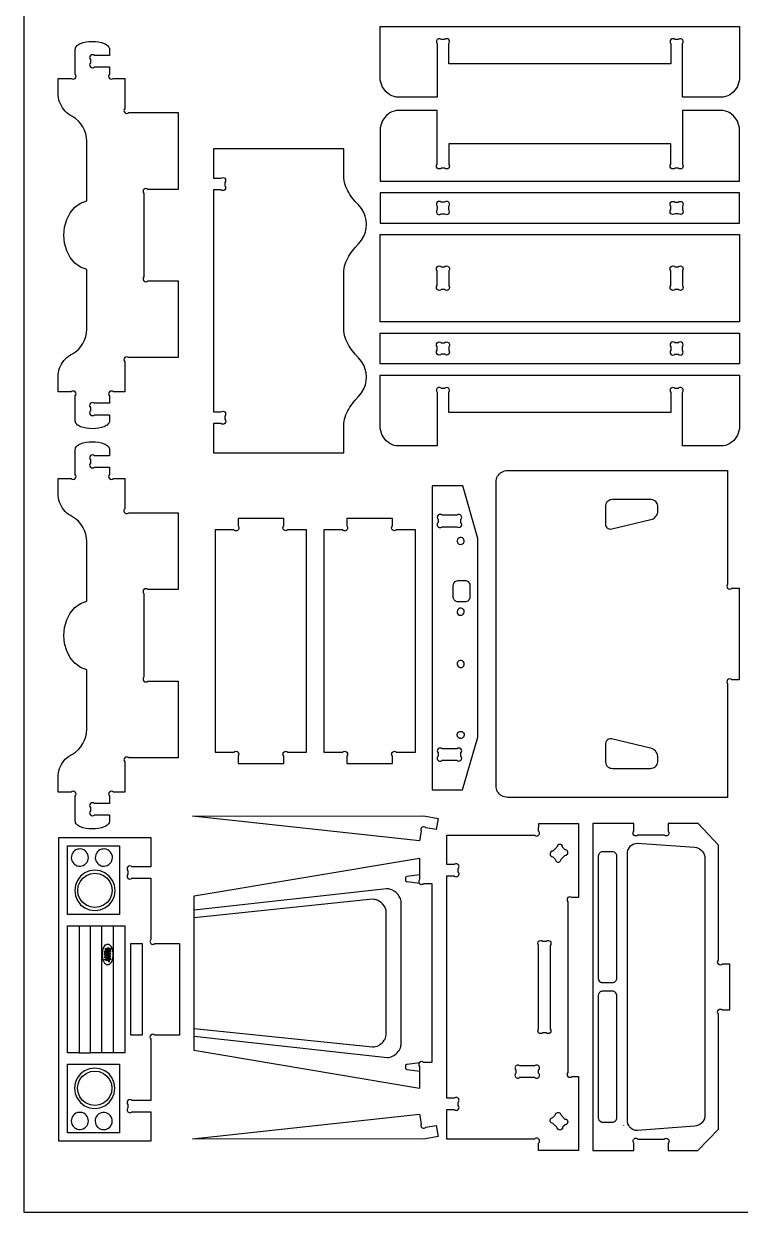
# Model space of a CAD drawing. Extents: x -123 to 327, y -64 to 419.
# Drawn here: x -122.7 to 65.2, y -64.5 to 247.3 of the extents above; entities that cross this region are included whole.
import ezdxf

# ---------------------------------------------------------------- set-up
doc = ezdxf.new("R2010")
doc.units = 0
doc.header["$MEASUREMENT"] = 0
doc.layers.get('0').update_dxf_attribs({"linetype": 'CONTINUOUS'})
doc.layers.add('ENGRAVING', color=1, linetype='CONTINUOUS')

msp = doc.modelspace()

# ---------------------------------------------------------------- linework, layer by layer
for points in [[(-122.66, -64.48), (327.34, -64.48), (327.34, 418.52), (-122.66, 418.52)], [(-29.19, 195.01), (65.04, 195.01), (65.04, 202.98), (-29.19, 202.98)], [(-29.19, 169.11), (-29.19, 192.01), (65.04, 192.01), (65.04, 169.11)], [(-29.19, 158.13), (-29.19, 166.11), (65.04, 166.11), (65.04, 158.13)], [(-15.51, 46.35), (-7.57, 46.35), (-3.6, 60.13), (-3.6, 112.28), (-7.49, 126.1), (-15.51, 126.1)], [(36.5, -42.38), (36.24, -42.09), (36.02, -41.77), (35.81, -41.28), (35.7, -40.75), (35.68, -40.46), (35.7, 30), (35.81, 30.53), (35.9, 30.78), (36.16, 31.24), (36.5, 31.63), (36.7, 31.8), (37.14, 32.07), (37.39, 32.17), (37.77, 32.28), (38.32, 32.33), (53.23, 31.26), (53.79, 31.17), (54.05, 31.08), (54.55, 30.84), (54.89, 30.6), (55.28, 30.22), (55.6, 29.77), (55.79, 29.4), (55.95, 28.87), (56, 28.45), (55.99, -39.25), (55.97, -39.39), (55.84, -39.94), (55.6, -40.44), (55.53, -40.55), (55.19, -40.99), (55.09, -41.09), (54.67, -41.43), (54.31, -41.64), (53.79, -41.84), (53.23, -41.93), (38.32, -43.08), (37.77, -43.03), (37.26, -42.87), (36.91, -42.69)]]:
    msp.add_lwpolyline(points, close=True)
for points in [[(-27.99, 229.86), (-28.35, 230.35), (-28.65, 230.87), (-28.88, 231.43), (-29.05, 232), (-29.16, 232.6), (-29.19, 233.2), (-29.19, 246.63), (65.04, 246.63), (65.04, 233.2), (65.01, 232.6), (64.91, 232), (64.74, 231.43), (64.5, 230.87), (64.2, 230.35), (63.85, 229.86), (63.44, 229.42), (62.98, 229.03), (62.48, 228.7), (61.95, 228.42), (61.38, 228.21), (60.8, 228.06), (50.07, 228.06), (50.07, 242.11, 1), (49.01, 243.17), (48.13, 243.17, 1), (47.07, 242.11), (47.07, 236.81), (-11.22, 236.81), (-11.22, 242.11, 1), (-12.28, 243.17), (-13.16, 243.17, 1), (-14.22, 242.11), (-14.22, 228.06), (-24.95, 228.06), (-25.53, 228.21), (-26.09, 228.42), (-26.63, 228.7), (-27.13, 229.03), (-27.58, 229.42)], [(-108.94, 142.44), (-109.06, 142.66), (-109.13, 142.9), (-109.16, 143.15), (-109.16, 149.68, 1), (-110.22, 150.74), (-113.65, 150.74), (-113.65, 155.22), (-113.57, 155.8), (-113.45, 156.36), (-113.28, 156.92), (-113.06, 157.45), (-112.8, 157.97), (-112.49, 158.46), (-112.14, 158.93), (-111.76, 159.36), (-111.34, 159.76), (-110.89, 160.12), (-110.41, 160.44), (-109.9, 160.71), (-109.08, 161.26), (-108.34, 161.9), (-107.7, 162.64), (-107.15, 163.46), (-106.72, 164.34), (-106.4, 165.27), (-106.21, 166.23), (-106.15, 167.21), (-106.15, 182.86), (-107.76, 183.47), (-109.23, 184.54), (-110.45, 186), (-111.38, 187.77), (-111.95, 189.76), (-112.15, 191.86), (-111.95, 193.96), (-111.38, 195.94), (-110.45, 197.71), (-109.23, 199.17), (-107.76, 200.24), (-106.15, 200.86), (-106.15, 216.5), (-106.21, 217.48), (-106.4, 218.44), (-106.72, 219.37), (-107.15, 220.25), (-107.7, 221.07), (-108.34, 221.8), (-109.08, 222.45), (-109.9, 223), (-110.41, 223.28), (-110.89, 223.6), (-111.34, 223.96), (-111.76, 224.36), (-112.14, 224.79), (-112.49, 225.26), (-112.8, 225.75), (-113.06, 226.27), (-113.28, 226.8), (-113.45, 227.36), (-113.57, 227.92), (-113.65, 228.5), (-113.65, 233), (-110.22, 233, 1), (-109.16, 234.06), (-109.16, 240.59), (-109.13, 240.84), (-109.06, 241.08), (-108.94, 241.29), (-108.77, 241.5), (-108.57, 241.68), (-108.33, 241.85), (-108.06, 242.01), (-107.76, 242.15), (-107.08, 242.37), (-106.32, 242.54), (-105.51, 242.63), (-104.67, 242.66), (-103.83, 242.63), (-103.02, 242.54), (-102.26, 242.37), (-101.58, 242.15), (-101.28, 242.01), (-101.01, 241.85), (-100.77, 241.68), (-100.57, 241.5), (-100.4, 241.29), (-100.28, 241.08), (-100.21, 240.84), (-100.18, 238.99), (-104.11, 238.99, 1), (-105.17, 237.93), (-105.17, 237.05, 1), (-104.11, 235.99), (-100.18, 235.99), (-100.18, 234.06, 1), (-99.12, 233), (-96.19, 233), (-96.19, 225.07, 1), (-95.13, 224.01), (-82.16, 224.01), (-82.16, 203.87), (-90.1, 203.87, 1), (-91.16, 202.81), (-91.16, 180.93, 1), (-90.1, 179.87), (-82.16, 179.87), (-82.16, 159.72), (-95.13, 159.72, 1), (-96.19, 158.66), (-96.19, 150.74), (-99.12, 150.74, 1), (-100.18, 149.68), (-100.18, 147.74), (-104.11, 147.74, 1), (-105.17, 146.68), (-105.17, 145.81, 1), (-104.11, 144.75), (-100.18, 144.75), (-100.18, 143.15), (-100.21, 142.9), (-100.28, 142.66), (-100.4, 142.44), (-100.57, 142.24), (-100.77, 142.05), (-101.01, 141.88), (-101.28, 141.73), (-101.58, 141.59), (-102.26, 141.36), (-103.02, 141.2), (-103.83, 141.1), (-104.67, 141.07), (-105.51, 141.1), (-106.32, 141.2), (-107.08, 141.36), (-107.76, 141.59), (-108.06, 141.73), (-108.33, 141.88), (-108.57, 142.05), (-108.77, 142.24)], [(-29.19, 205.98), (65.04, 205.98), (65.04, 219.42), (65.01, 220.02), (64.91, 220.61), (64.74, 221.19), (64.5, 221.74), (64.2, 222.26), (63.85, 222.75), (63.44, 223.19), (62.98, 223.58), (62.48, 223.92), (61.95, 224.19), (61.38, 224.41), (60.8, 224.55), (50.07, 224.55), (50.07, 210.5, -1), (49.01, 209.44), (48.13, 209.44, -1), (47.07, 210.5), (47.07, 215.8), (-11.22, 215.8), (-11.22, 210.5, -1), (-12.28, 209.44), (-13.16, 209.44, -1), (-14.22, 210.5), (-14.22, 224.55), (-24.95, 224.55), (-25.53, 224.41), (-26.09, 224.19), (-26.63, 223.92), (-27.13, 223.58), (-27.58, 223.19), (-27.99, 222.75), (-28.35, 222.26), (-28.65, 221.74), (-28.88, 221.19), (-29.05, 220.61), (-29.16, 220.02), (-29.19, 219.42)], [(-72.94, 134.75), (-38.74, 134.75), (-38.74, 142.47), (-38.63, 143.04), (-38.5, 143.59), (-38.34, 144.14), (-38.15, 144.68), (-37.94, 145.21), (-37.7, 145.73), (-37.43, 146.23), (-37.14, 146.73), (-36.82, 147.2), (-36.48, 147.66), (-36.12, 148.1), (-35.74, 148.53), (-34.83, 149.49), (-34.08, 150.49), (-33.49, 151.52), (-33.07, 152.56), (-32.82, 153.62), (-32.74, 154.69), (-32.83, 155.72), (-33.09, 156.74), (-33.51, 157.75), (-34.1, 158.74), (-34.84, 159.7), (-35.74, 160.63), (-36.12, 161.06), (-36.48, 161.5), (-36.82, 161.96), (-37.14, 162.43), (-37.43, 162.92), (-37.7, 163.43), (-37.94, 163.95), (-38.15, 164.48), (-38.34, 165.02), (-38.5, 165.57), (-38.63, 166.12), (-38.74, 166.68), (-38.74, 182.56), (-38.63, 183.12), (-38.5, 183.68), (-38.34, 184.23), (-38.15, 184.76), (-37.94, 185.29), (-37.7, 185.81), (-37.43, 186.32), (-37.14, 186.81), (-36.82, 187.29), (-36.48, 187.75), (-36.12, 188.19), (-35.74, 188.61), (-34.83, 189.58), (-34.07, 190.58), (-33.49, 191.6), (-33.07, 192.65), (-32.82, 193.71), (-32.74, 194.77), (-32.83, 195.8), (-33.09, 196.83), (-33.51, 197.84), (-34.09, 198.83), (-34.84, 199.79), (-35.74, 200.72), (-36.12, 201.14), (-36.48, 201.58), (-36.82, 202.04), (-37.14, 202.52), (-37.43, 203.01), (-37.7, 203.51), (-37.94, 204.03), (-38.15, 204.56), (-38.34, 205.1), (-38.5, 205.65), (-38.63, 206.21), (-38.74, 206.77), (-38.74, 214.49), (-72.93, 214.49), (-72.93, 206.77), (-70.99, 206.77, -1), (-69.93, 205.71), (-69.93, 204.83, -1), (-70.99, 203.77), (-72.93, 203.77), (-72.92, 145.47), (-70.99, 145.47, -1), (-69.93, 144.41), (-69.92, 143.54, -1), (-70.99, 142.47), (-72.93, 142.47)], [(-13.16, 197.49), (-12.28, 197.49, 1), (-11.22, 198.55), (-11.22, 199.43, 1), (-12.28, 200.49), (-13.16, 200.49, 1), (-14.22, 199.43), (-14.22, 198.55, 1)], [(48.13, 200.49), (49.01, 200.49, -1), (50.07, 199.43), (50.07, 198.55, -1), (49.01, 197.49), (48.13, 197.49, -1), (47.07, 198.55), (47.07, 199.43, -1)], [(-12.28, 177.56), (-13.16, 177.56, -1), (-14.22, 178.62), (-14.22, 182.5, -1), (-13.16, 183.56), (-12.28, 183.56, -1), (-11.22, 182.5), (-11.22, 178.62, -1)], [(50.07, 182.5), (50.07, 178.62, -1), (49.01, 177.56), (48.13, 177.56, -1), (47.07, 178.62), (47.07, 182.5, -1), (48.13, 183.56), (49.01, 183.56, -1)], [(-13.16, 163.62), (-12.28, 163.62, -1), (-11.22, 162.56), (-11.22, 161.68, -1), (-12.28, 160.62), (-13.16, 160.62, -1), (-14.22, 161.68), (-14.22, 162.56, -1)], [(48.13, 160.62), (49.01, 160.62, 1), (50.07, 161.68), (50.07, 162.56, 1), (49.01, 163.62), (48.13, 163.62, 1), (47.07, 162.56), (47.07, 161.68, 1)], [(-27.99, 138.36), (-28.35, 138.85), (-28.65, 139.37), (-28.88, 139.93), (-29.05, 140.5), (-29.16, 141.1), (-29.19, 141.7), (-29.19, 155.13), (65.04, 155.13), (65.04, 141.7), (65.01, 141.1), (64.91, 140.5), (64.74, 139.93), (64.5, 139.37), (64.2, 138.85), (63.85, 138.36), (63.44, 137.92), (62.98, 137.53), (62.48, 137.2), (61.95, 136.92), (61.38, 136.71), (60.8, 136.56), (50.07, 136.56), (50.07, 150.61, 1), (49.01, 151.67), (48.13, 151.67, 1), (47.07, 150.61), (47.07, 145.31), (-11.22, 145.31), (-11.22, 150.61, 1), (-12.28, 151.67), (-13.16, 151.67, 1), (-14.22, 150.61), (-14.22, 136.56), (-24.95, 136.56), (-25.53, 136.71), (-26.09, 136.92), (-26.63, 137.2), (-27.13, 137.53), (-27.58, 137.92)], [(-108.77, 37.24), (-108.94, 37.44), (-109.06, 37.66), (-109.13, 37.9), (-109.16, 38.15), (-109.16, 44.68, 1), (-110.22, 45.74), (-113.65, 45.74), (-113.65, 50.22), (-113.57, 50.8), (-113.45, 51.36), (-113.28, 51.92), (-113.06, 52.45), (-112.8, 52.97), (-112.49, 53.46), (-112.14, 53.93), (-111.76, 54.36), (-111.34, 54.76), (-110.89, 55.12), (-110.41, 55.44), (-109.9, 55.71), (-109.08, 56.26), (-108.34, 56.9), (-107.7, 57.64), (-107.15, 58.46), (-106.72, 59.34), (-106.4, 60.27), (-106.21, 61.23), (-106.15, 62.21), (-106.15, 77.86), (-107.76, 78.47), (-109.23, 79.54), (-110.45, 81), (-111.38, 82.77), (-111.95, 84.76), (-112.15, 86.86), (-111.95, 88.96), (-111.38, 90.94), (-110.45, 92.71), (-109.23, 94.17), (-107.76, 95.24), (-106.15, 95.86), (-106.15, 111.5), (-106.21, 112.48), (-106.4, 113.44), (-106.72, 114.37), (-107.15, 115.25), (-107.7, 116.07), (-108.34, 116.8), (-109.08, 117.45), (-109.9, 118), (-110.41, 118.28), (-110.89, 118.6), (-111.34, 118.96), (-111.76, 119.36), (-112.14, 119.79), (-112.49, 120.26), (-112.8, 120.75), (-113.06, 121.27), (-113.28, 121.8), (-113.45, 122.36), (-113.57, 122.92), (-113.65, 123.5), (-113.65, 128), (-110.22, 128, 1), (-109.16, 129.06), (-109.16, 135.59), (-109.13, 135.84), (-109.06, 136.08), (-108.94, 136.29), (-108.77, 136.5), (-108.57, 136.68), (-108.33, 136.85), (-108.06, 137.01), (-107.76, 137.15), (-107.08, 137.37), (-106.32, 137.54), (-105.51, 137.63), (-104.67, 137.66), (-103.83, 137.63), (-103.02, 137.54), (-102.26, 137.37), (-101.58, 137.15), (-101.28, 137.01), (-101.01, 136.85), (-100.77, 136.68), (-100.57, 136.5), (-100.4, 136.29), (-100.28, 136.08), (-100.21, 135.84), (-100.18, 133.99), (-104.11, 133.99, 1), (-105.17, 132.93), (-105.17, 132.05, 1), (-104.11, 130.99), (-100.18, 130.99), (-100.18, 129.06, 1), (-99.12, 128), (-96.19, 128), (-96.19, 120.07, 1), (-95.13, 119.01), (-82.16, 119.01), (-82.16, 98.87), (-90.1, 98.87, 1), (-91.16, 97.81), (-91.16, 75.93, 1), (-90.1, 74.87), (-82.16, 74.87), (-82.16, 54.72), (-95.13, 54.72, 1), (-96.19, 53.66), (-96.19, 45.74), (-99.12, 45.74, 1), (-100.18, 44.68), (-100.18, 42.74), (-104.11, 42.74, 1), (-105.17, 41.68), (-105.17, 40.81, 1), (-104.11, 39.75), (-100.18, 39.75), (-100.18, 38.15), (-100.21, 37.9), (-100.28, 37.66), (-100.4, 37.44), (-100.57, 37.24), (-100.77, 37.05), (-101.01, 36.88), (-101.28, 36.73), (-101.58, 36.59), (-102.26, 36.36), (-103.02, 36.2), (-103.83, 36.1), (-104.67, 36.07), (-105.51, 36.1), (-106.32, 36.2), (-107.08, 36.36), (-107.76, 36.59), (-108.06, 36.73), (-108.33, 36.88), (-108.57, 37.05)], [(2.1, 45.23), (1.84, 45.53), (1.62, 45.85), (1.45, 46.21), (1.32, 46.58), (1.24, 46.96), (1.22, 47.36), (1.22, 127.1), (1.24, 127.5), (1.32, 127.88), (1.45, 128.25), (1.62, 128.61), (1.84, 128.93), (2.1, 129.23), (2.39, 129.49), (2.72, 129.7), (3.07, 129.88), (3.44, 130), (3.82, 130.08), (4.22, 130.11), (61.94, 130.11), (61.94, 100.29, 1), (63, 99.23), (64.95, 99.23), (64.95, 75.23), (63, 75.23, 1), (61.94, 74.17), (61.94, 44.35), (4.22, 44.35), (3.82, 44.38), (3.44, 44.46), (3.07, 44.58), (2.72, 44.76), (2.39, 44.97)], [(-12.95, 115.37), (-9.08, 115.37, 1), (-8.02, 116.43), (-8.02, 117.31, 1), (-9.08, 118.37), (-12.95, 118.37, 1), (-14.01, 117.31), (-14.01, 116.43, 1)], [(-72.47, 56.22), (-67.53, 56.22, -1), (-66.47, 55.16), (-66.47, 53.22), (-54.47, 53.22), (-54.47, 55.16, -1), (-53.41, 56.22), (-48.47, 56.22), (-48.47, 114.51), (-53.41, 114.51, -1), (-54.47, 115.57), (-54.47, 117.51), (-66.47, 117.51), (-66.47, 115.57, -1), (-67.53, 114.51), (-72.47, 114.51)], [(-43.96, 56.22), (-39.02, 56.22, -1), (-37.96, 55.16), (-37.96, 53.22), (-25.96, 53.22), (-25.96, 55.16, -1), (-24.9, 56.22), (-19.96, 56.22), (-19.96, 114.51), (-24.9, 114.51, -1), (-25.96, 115.57), (-25.96, 117.51), (-37.96, 117.51), (-37.96, 115.57, -1), (-39.02, 114.51), (-43.96, 114.51)], [(-12.95, 54.08), (-9.08, 54.08, 1), (-8.02, 55.14), (-8.02, 56.02, 1), (-9.08, 57.08), (-12.95, 57.08, 1), (-14.01, 56.02), (-14.01, 55.14, 1)], [(-78.41, 39.44), (-17.71, 39.49), (-14.01, 38.85), (-14.52, 35.9), (-17.17, 36.35, 1), (-18.4, 35.49), (-18.84, 32.95)], [(12.38, -48.28), (12.38, -46.34, 1), (11.32, -45.28), (-11.71, -45.28), (-11.71, -37.55), (-9.77, -37.55, 1), (-8.71, -36.49), (-8.71, -35.61, 1), (-9.77, -34.55), (-11.71, -34.55), (-11.71, 23.74), (-9.77, 23.74, 1), (-8.71, 24.8), (-8.71, 25.68, 1), (-9.77, 26.74), (-11.71, 26.74), (-11.71, 34.47), (11.32, 34.44, 1), (12.38, 35.5), (12.39, 37.48), (22.87, 37.47), (22.87, 18.05), (21.1, 18.05, 1), (20.04, 16.99), (20.04, -27.8, 1), (21.1, -28.86), (22.87, -28.86), (22.87, -48.28)], [(37.35, -48.28), (37.35, -46.34, -1), (38.41, -45.28), (45.29, -45.28, -1), (46.35, -46.34), (46.35, -48.28), (54.12, -48.28), (59.54, -42.73), (59.54, -12.47, -1), (60.6, -11.41), (62.54, -11.41), (62.54, 0.59), (60.6, 0.59, -1), (59.54, 1.65), (59.54, 31.86), (54.19, 37.49), (46.35, 37.48), (46.35, 35.52, -1), (45.29, 34.45), (38.41, 34.45, -1), (37.35, 35.51), (37.35, 37.48), (26.58, 37.47), (26.58, -48.28)], [(-113.43, -45.88), (-113.43, 33.84), (-89.34, 33.84), (-89.34, 26.14), (-94.28, 26.15, 1), (-95.34, 25.09), (-95.34, 24.21, 1), (-94.28, 23.15), (-89.34, 23.14), (-89.34, 7.06, 1), (-88.28, 6), (-81.85, 6), (-81.85, -18), (-88.28, -18, 1), (-89.34, -19.06), (-89.34, -35.15), (-94.28, -35.15, 1), (-95.34, -36.21), (-95.34, -37.09, 1), (-94.28, -38.15), (-89.34, -38.15), (-89.34, -45.88)], [(19.29, 30.63), (18.67, 31.26, 1), (17.17, 31.27), (16.14, 30.26, 1), (16.12, 28.76), (16.74, 28.13, 1), (18.24, 28.12), (19.27, 29.13, 1)], [(-18.84, 24.12), (-18.84, 22.8, 1), (-17.78, 21.74), (-15.62, 21.74), (-15.62, -25.17), (-17.78, -25.17, 1), (-18.84, -26.23), (-18.84, -27.55), (-18.84, -31.98), (-77.95, -22.09), (-77.95, -18.26), (-77.95, -16.27), (-77.95, 12.75), (-77.95, 14.74), (-77.95, 18.55), (-18.84, 28.45)], [(15.38, 5.53), (15.38, -16.34, -1), (14.32, -17.4), (13.44, -17.4, -1), (12.38, -16.34), (12.38, 5.53, -1), (13.44, 6.6), (14.32, 6.6, -1)], [(12.38, -28.03), (12.38, -27.15, 1), (11.32, -26.09), (7.44, -26.09, 1), (6.38, -27.15), (6.38, -28.03, 1), (7.44, -29.09), (11.32, -29.09, 1)], [(-78.41, -45.23), (-18.84, -38.73), (-18.4, -41.28, 1), (-17.17, -42.14), (-14.52, -41.69), (-14.01, -44.64), (-17.71, -45.28)], [(16.12, -39.66), (16.74, -39.03, -1), (18.24, -39.02), (19.27, -40.03, -1), (19.29, -41.53), (18.67, -42.16, -1), (17.17, -42.17), (16.14, -41.16, -1)]]:
    msp.add_lwpolyline(points, format="xyb", close=True)
for points in [[(-38.71, 166.51), (-38.71, 166.68)], [(34.62, 30.94), (34.62, 30.93)], [(34.62, -41.67), (34.62, -41.69)]]:
    msp.add_lwpolyline(points)
at = {"layer": 'ENGRAVING'}
for points in [[(30.35, 115.06, 0.122551), (30.87, 114.8, 0.098658), (31.58, 114.78), (41.83, 117.22, 0.128882), (42.94, 117.86, 0.131761), (43.58, 118.94, 0.016891), (43.6, 119.05, 0.023588), (43.61, 119.12), (43.63, 120.84, 0.190721), (43.1, 121.98, 0.178591), (41.87, 122.5), (31.73, 122.5, 0.132514), (30.58, 122.11, 0.229809), (29.89, 120.93), (29.89, 115.95, 0.099643), (30.02, 115.47, 0.096321)], [(-8.44, 110.79, 0.782283), (-7.37, 112.23, 0.781894), (-8.99, 111.46, 0.122401), (-8.8, 111.06, 0.122157)], [(-8.44, 92.2, 0.722471), (-7.28, 93.53, 0.724254), (-9, 93.15, 0.159922), (-8.88, 92.58, 0.161123)], [(-8.44, 78.49, 0.264164), (-7.6, 78.54, 0.238303), (-7.15, 79.34, 0.196042), (-7.36, 79.96, 0.348672), (-8.52, 80.16, 0.28855), (-9, 79.32, 0.275246)], [(30.62, 52.31, 0.07759), (31.11, 52.06, 0.067175), (31.73, 51.96), (41.78, 51.96, 0.151852), (42.92, 52.36, 0.22671), (43.63, 53.7, 0.025228), (43.62, 55.12, 0.180834), (42.98, 56.57, 0.055659), (42.5, 56.96, 0.06529), (42.02, 57.19), (31.49, 59.69, 0.131625), (30.71, 59.59, 0.270936), (29.89, 58.51), (29.88, 53.62, 0.109806), (30.11, 52.88, 0.110325)], [(-109.07, 26.62, 0.936602), (-106.58, 30.36, 0.936602), (-109.54, 26.98, 0.032737), (-109.32, 26.79, 0.032737)], [(-102.78, 26.62, 0.936602), (-100.28, 30.36, 0.936602), (-103.24, 26.98, 0.032737), (-103.02, 26.79, 0.032737)], [(28.55, -4.09, 0.052818), (28.77, -4.19, 0.062933), (28.96, -4.23), (31.92, -4.23, 0.185881), (32.55, -3.9, 0.153894), (32.89, -3.12), (32.89, 28.96, 0.154124), (32.55, 29.74, 0.18557), (31.92, 30.07), (29.07, 30.07, 0.187421), (28.36, 29.75, 0.167362), (27.99, 28.96), (27.99, -3.12, 0.116623), (28.16, -3.69, 0.123392)], [(28.65, -40.72, 0.053981), (28.78, -40.78, 0.042226), (28.96, -40.81), (31.92, -40.81, 0.185914), (32.55, -40.48, 0.153921), (32.89, -39.71), (32.9, -7.75, 0.15257), (32.56, -6.87, 0.198654), (31.92, -6.51), (29.07, -6.51, 0.187416), (28.36, -6.83, 0.16731), (27.99, -7.62), (27.99, -39.71, 0.122736), (28.19, -40.3, 0.124426)], [(-109.07, -42.47, 0.936602), (-106.58, -38.73, 0.936602), (-109.54, -42.11, 0.032737), (-109.32, -42.3, 0.032737)], [(-102.81, -42.52, 0.936602), (-100.32, -38.79, 0.936602), (-103.28, -42.17, 0.032737), (-103.06, -42.36, 0.032737)]]:
    msp.add_lwpolyline(points, format="xyb", close=True, dxfattribs=at)
for points in [[(-9.56, 95.93), (-9.81, 96.21), (-9.88, 96.32), (-9.98, 96.56), (-10.03, 96.81), (-10.04, 99.94), (-9.98, 100.33), (-9.88, 100.56), (-9.81, 100.67), (-9.56, 100.95), (-9.35, 101.09), (-9.12, 101.19), (-8.86, 101.24), (-6.96, 101.25), (-6.7, 101.22), (-6.45, 101.15), (-6.34, 101.09), (-6.13, 100.95), (-5.95, 100.77), (-5.81, 100.56), (-5.71, 100.33), (-5.66, 100.07), (-5.65, 96.88), (-5.68, 96.68), (-5.76, 96.44), (-5.81, 96.32), (-5.95, 96.11), (-6.13, 95.93), (-6.23, 95.86), (-6.45, 95.74), (-6.7, 95.66), (-6.96, 95.64), (-8.73, 95.64), (-8.99, 95.66), (-9.24, 95.74), (-9.35, 95.79)], [(-8.8, 60.16), (-8.94, 60.39), (-9, 60.65), (-8.99, 60.94), (-8.94, 61.11), (-8.8, 61.34), (-8.67, 61.47), (-8.52, 61.57), (-8.27, 61.66), (-7.98, 61.68), (-7.72, 61.61), (-7.49, 61.47), (-7.31, 61.27), (-7.19, 61.03), (-7.17, 60.94), (-7.15, 60.65), (-7.22, 60.39), (-7.36, 60.16), (-7.49, 60.03), (-7.72, 59.89), (-7.98, 59.82), (-8.27, 59.84), (-8.36, 59.86), (-8.6, 59.98)], [(-111.15, 13.65), (-111.15, 31.62), (-97.56, 31.62), (-97.56, 13.65)], [(-102.63, 14.83), (-101.36, 15.36), (-100.26, 16.2), (-99.42, 17.29), (-98.89, 18.57), (-98.71, 19.94), (-98.89, 21.32), (-99.42, 22.59), (-100.26, 23.69), (-101.36, 24.53), (-102.63, 25.06), (-104, 25.24), (-105.38, 25.06), (-106.65, 24.53), (-107.75, 23.69), (-108.59, 22.59), (-109.12, 21.32), (-109.3, 19.94), (-109.12, 18.57), (-108.59, 17.29), (-107.75, 16.2), (-106.65, 15.36), (-105.38, 14.83), (-104, 14.65)], [(-107.9, 17.69), (-108.35, 18.78), (-108.5, 19.94), (-108.35, 21.11), (-107.9, 22.19), (-107.19, 23.13), (-106.25, 23.84), (-105.17, 24.29), (-104, 24.44), (-102.84, 24.29), (-101.75, 23.84), (-100.82, 23.13), (-100.11, 22.19), (-99.66, 21.11), (-99.5, 19.94), (-99.66, 18.78), (-100.11, 17.69), (-100.82, 16.76), (-101.75, 16.05), (-102.84, 15.6), (-104, 15.44), (-105.17, 15.6), (-106.25, 16.05), (-107.19, 16.76)], [(-101.26, 0.66), (-101.38, 0.79), (-101.69, 1.29), (-101.73, 1.39), (-101.77, 1.49), (-101.81, 1.6), (-101.85, 1.71), (-101.88, 1.82), (-101.91, 1.94), (-101.94, 2.06), (-101.96, 2.19), (-101.98, 2.31), (-102, 2.44), (-102.02, 2.57), (-102.03, 2.71), (-102.04, 2.85), (-102.04, 2.98), (-102.05, 3.12), (-102.04, 3.27), (-102.04, 3.4), (-102.03, 3.54), (-102.02, 3.68), (-102, 3.81), (-101.98, 3.94), (-101.96, 4.06), (-101.94, 4.19), (-101.91, 4.31), (-101.88, 4.43), (-101.85, 4.54), (-101.81, 4.65), (-101.77, 4.76), (-101.73, 4.86), (-101.69, 4.96), (-101.64, 5.06), (-101.54, 5.23), (-101.2, 5.64), (-101.14, 5.69), (-101.07, 5.73), (-101.01, 5.77), (-100.94, 5.8), (-100.87, 5.83), (-100.8, 5.84), (-100.73, 5.85), (-100.66, 5.86), (-100.59, 5.85), (-100.52, 5.84), (-100.45, 5.83), (-100.38, 5.8), (-100.32, 5.77), (-100.25, 5.73), (-99.89, 5.39), (-99.83, 5.31), (-99.78, 5.23), (-99.73, 5.15), (-99.68, 5.06), (-99.64, 4.96), (-99.59, 4.86), (-99.55, 4.76), (-99.51, 4.65), (-99.48, 4.54), (-99.44, 4.43), (-99.41, 4.31), (-99.38, 4.19), (-99.28, 3.27), (-99.28, 3.12), (-99.28, 2.98), (-99.38, 2.06), (-99.41, 1.94), (-99.44, 1.82), (-99.48, 1.71), (-99.51, 1.6), (-99.55, 1.49), (-99.59, 1.39), (-99.64, 1.29), (-99.68, 1.19), (-99.73, 1.1), (-99.78, 1.02), (-99.83, 0.94), (-99.89, 0.86), (-100.19, 0.56), (-100.25, 0.52), (-100.32, 0.48), (-100.38, 0.45), (-100.45, 0.42), (-100.52, 0.41), (-100.59, 0.4), (-100.66, 0.39), (-100.73, 0.4), (-100.8, 0.41), (-100.87, 0.42), (-100.94, 0.45), (-101.01, 0.48), (-101.07, 0.52), (-101.14, 0.56), (-101.2, 0.61)], [(-101.49, 3.64), (-101.49, 3.82), (-101.49, 3.89), (-101.47, 3.95), (-101.45, 3.99), (-101.36, 4.05), (-101.29, 4.07), (-101.22, 4.06), (-101.13, 4.04), (-101.05, 4), (-100.98, 3.96), (-100.91, 3.91), (-100.86, 3.85), (-100.82, 3.79), (-100.8, 3.73), (-100.78, 3.66), (-100.78, 3.58), (-100.78, 3.39)], [(-101.49, 2.93), (-101.49, 3.12), (-101.24, 3.13), (-101.19, 3.13), (-101.12, 3.13), (-101.06, 3.13), (-101.15, 3.15), (-101.22, 3.17), (-101.49, 3.26), (-101.49, 3.46), (-100.78, 3.21), (-100.78, 3.01), (-101.04, 3), (-101.12, 2.99), (-101.19, 2.99), (-101.06, 2.97), (-100.96, 2.94), (-100.78, 2.87), (-100.78, 2.68)], [(-101.31, 3.78), (-100.95, 3.65), (-100.96, 3.71), (-100.99, 3.75), (-101.05, 3.79), (-101.12, 3.83), (-101.2, 3.85), (-101.26, 3.85), (-101.3, 3.83)], [(-101.09, 4.27), (-101.23, 4.32), (-101.23, 4.79), (-101.09, 4.75), (-100.89, 4.17), (-100.97, 4.23), (-101.09, 4.48)], [(-100.67, 4.5), (-100.67, 4.71), (-100.67, 4.77), (-100.66, 4.83), (-100.64, 4.87), (-100.62, 4.9), (-100.58, 4.92), (-100.54, 4.94), (-100.49, 4.94), (-100.43, 4.92), (-100.37, 4.89), (-100.32, 4.85), (-100.28, 4.8), (-100.25, 4.74), (-99.95, 4.79), (-99.95, 4.57), (-100.25, 4.56), (-99.95, 4.46), (-99.95, 4.25)], [(-100.67, 3.98), (-100.67, 4.36), (-100.5, 4.3), (-100.5, 4.12), (-100.41, 4.09), (-100.41, 4.25), (-100.24, 4.19), (-100.24, 4.03), (-100.12, 3.99), (-100.12, 4.17), (-99.95, 4.11), (-99.95, 3.73)], [(-100.67, 3.26), (-100.67, 3.48), (-100.47, 3.44), (-100.2, 3.38), (-100.32, 3.44), (-100.44, 3.5), (-100.67, 3.63), (-100.67, 3.85), (-99.95, 3.39), (-99.95, 3.19)], [(-100.55, 2.66), (-100.6, 2.72), (-100.63, 2.78), (-100.65, 2.83), (-100.67, 2.88), (-100.67, 2.93), (-100.67, 2.99), (-100.65, 3.04), (-100.62, 3.08), (-100.57, 3.11), (-100.52, 3.12), (-100.46, 3.12), (-100.39, 3.11), (-100.31, 3.09), (-100.23, 3.06), (-100.22, 3.05), (-100.17, 3.02), (-100.11, 2.97), (-100.05, 2.92), (-100.01, 2.86), (-99.98, 2.81), (-99.96, 2.75), (-99.95, 2.68), (-99.96, 2.63), (-99.97, 2.59), (-100, 2.55), (-100.03, 2.52), (-100.08, 2.49), (-100.15, 2.49), (-100.23, 2.5), (-100.32, 2.52), (-100.4, 2.56), (-100.48, 2.6)], [(-100.52, 4.65), (-100.35, 4.59), (-100.35, 4.61), (-100.36, 4.64), (-100.38, 4.68), (-100.4, 4.7), (-100.44, 4.72), (-100.48, 4.73), (-100.5, 4.72), (-100.52, 4.7)], [(-94.59, -18), (-94.59, 6), (-91.59, 6), (-91.59, -18)], [(-101.49, 2.38), (-101.49, 2.63), (-100.78, 2.54), (-100.78, 2.33), (-100.87, 2.35), (-100.87, 2.21), (-100.78, 2.16), (-100.78, 1.95)], [(-101.49, 1.72), (-101.49, 1.93), (-100.95, 1.74), (-100.95, 1.89), (-100.78, 1.83), (-100.78, 1.47)], [(-101.27, 2.42), (-101.23, 2.4), (-101.21, 2.39), (-101.13, 2.35), (-101.02, 2.29), (-101.02, 2.37), (-101.1, 2.39), (-101.11, 2.39), (-101.19, 2.41), (-101.21, 2.41), (-101.25, 2.42)], [(-100.67, 1.99), (-100.67, 2.2), (-100.67, 2.26), (-100.66, 2.31), (-100.64, 2.36), (-100.62, 2.39), (-100.58, 2.41), (-100.54, 2.42), (-100.49, 2.42), (-100.43, 2.41), (-100.37, 2.38), (-100.32, 2.34), (-100.28, 2.29), (-100.25, 2.23), (-99.95, 2.27), (-99.95, 2.06), (-100.25, 2.05), (-99.95, 1.94), (-99.95, 1.74)], [(-100.38, 1.21), (-100.59, 1.78), (-100.5, 1.73), (-100.38, 1.47), (-100.38, 1.68), (-100.24, 1.64), (-100.24, 1.16)], [(-100.52, 2.15), (-100.35, 2.08), (-100.35, 2.09), (-100.36, 2.13), (-100.38, 2.16), (-100.4, 2.19), (-100.44, 2.21), (-100.48, 2.22), (-100.5, 2.21), (-100.52, 2.19)], [(-100.5, 2.87), (-100.49, 2.84), (-100.45, 2.8), (-100.39, 2.76), (-100.31, 2.73), (-100.23, 2.71), (-100.18, 2.7), (-100.14, 2.71), (-100.12, 2.74), (-100.14, 2.77), (-100.17, 2.81), (-100.22, 2.84), (-100.31, 2.88), (-100.39, 2.9), (-100.45, 2.91), (-100.49, 2.9)], [(-111.18, -43.63), (-111.18, -25.65), (-97.59, -25.65), (-97.59, -43.63)], [(-106.69, -36.54), (-105.41, -37.07), (-104.04, -37.25), (-102.67, -37.07), (-101.39, -36.54), (-100.29, -35.7), (-99.45, -34.6), (-98.92, -33.32), (-98.74, -31.95), (-98.92, -30.58), (-99.45, -29.3), (-100.29, -28.2), (-101.39, -27.36), (-102.67, -26.83), (-104.04, -26.65), (-105.41, -26.83), (-106.69, -27.36), (-107.78, -28.2), (-108.63, -29.3), (-109.16, -30.58), (-109.34, -31.95), (-109.16, -33.32), (-108.63, -34.6), (-107.78, -35.7)], [(-107.94, -34.2), (-108.39, -33.11), (-108.54, -31.95), (-108.39, -30.78), (-107.94, -29.7), (-107.22, -28.77), (-106.29, -28.05), (-105.2, -27.6), (-104.04, -27.45), (-102.87, -27.6), (-101.79, -28.05), (-100.86, -28.77), (-100.14, -29.7), (-99.69, -30.78), (-99.54, -31.95), (-99.69, -33.11), (-100.14, -34.2), (-100.86, -35.13), (-101.79, -35.85), (-102.87, -36.3), (-104.04, -36.45), (-105.2, -36.3), (-106.29, -35.85), (-107.22, -35.13)]]:
    msp.add_lwpolyline(points, close=True, dxfattribs=at)
for points in [[(-18.84, 21.73), (-22.13, 22.18, -0.118717), (-22.39, 22.32, -0.169859), (-22.49, 22.49), (-22.49, 23.35, -0.155969), (-22.39, 23.53, -0.109585), (-22.13, 23.66), (-18.84, 24.11)], [(-77.95, -18.26), (-27.39, -23.87, 0.122317), (-25.95, -23.55, 0.181865), (-23.89, -21.32, 0.038065), (-23.73, -20.79, 0.043278), (-23.66, -20.32), (-23.64, 16.5, 0.164253), (-24.54, 18.92, 0.163014), (-26.73, 20.31, 0.044111), (-27.1, 20.37, 0.036665), (-27.54, 20.37), (-77.95, 14.74)], [(-77.95, -16.27), (-31.24, -21.12, 0.133814), (-29.57, -20.7, 0.115915), (-28.1, -19.37, 0.063384), (-27.78, -18.74, 0.060248), (-27.61, -18.02), (-27.6, 14.34, 0.145707), (-28.2, 16.01, 0.125068), (-29.79, 17.31, 0.055339), (-30.53, 17.55, 0.059781), (-31.24, 17.62), (-77.95, 12.75)], [(-18.84, -27.55), (-22.13, -27.09, -0.109901), (-22.39, -26.96, -0.155839), (-22.49, -26.79), (-22.49, -25.92, -0.155971), (-22.39, -25.75, -0.109584), (-22.13, -25.62), (-18.84, -25.17)]]:
    msp.add_lwpolyline(points, format="xyb", dxfattribs=at)
for points in [[(-108.15, -22.65), (-111.15, -22.65), (-111.15, 10.64), (-108.15, 10.64), (-108.15, -22.65), (-105.15, -22.65)], [(-108.15, 10.64), (-105.15, 10.64)], [(-102.15, -22.65), (-105.15, -22.65), (-105.15, 10.64), (-102.15, 10.64), (-99.15, 10.64), (-96.15, 10.64), (-96.15, -22.65), (-99.15, -22.65), (-102.15, -22.65), (-102.15, 10.64)], [(-99.15, -22.65), (-99.15, 10.64)], [(-101.27, 2.42), (-101.3, 2.43), (-101.32, 2.44)]]:
    msp.add_lwpolyline(points, dxfattribs=at)

doc.saveas('drawing.dxf')
